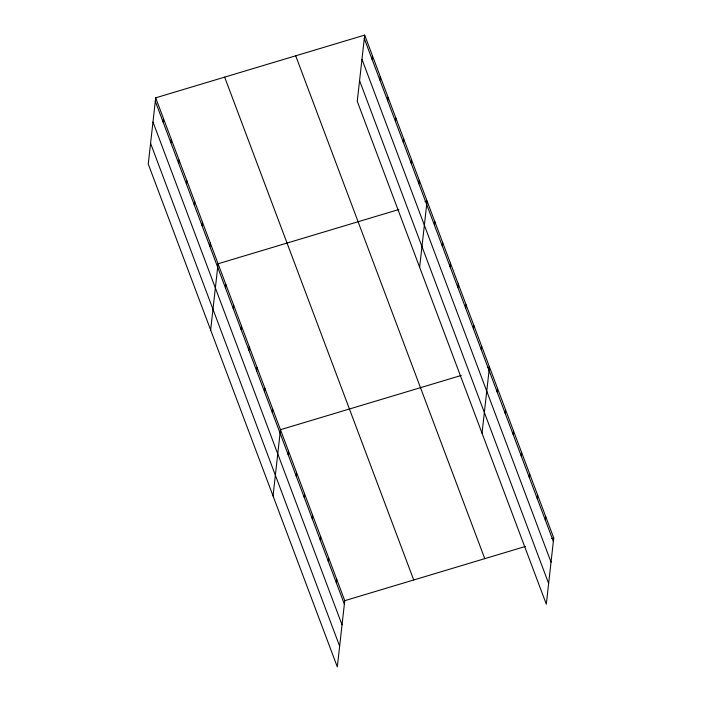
<?xml version="1.0" encoding="UTF-8"?>
<svg xmlns="http://www.w3.org/2000/svg" width="702" height="702" viewBox="0 0 702 702"><rect width="100%" height="100%" fill="white"/><g stroke="black" fill="none" stroke-linecap="round" stroke-linejoin="round"><path stroke-width="1.05" d="M155.686 97.824L148.254 164.049L337.32 666.9L344.752 600.675L155.686 97.824L364.68 35.1L553.746 537.951L546.314 604.176L357.248 101.325L364.68 35.1M163.092 122.043L163.487 118.568M170.893 142.787L171.279 139.312M178.694 163.522L179.08 160.047M186.495 184.266L186.881 180.791M194.287 205.01L194.682 201.535M202.088 225.754L202.483 222.28M209.889 246.499L210.275 243.024M210.653 329.993L218.076 263.768L398.859 209.512M225.482 287.978L225.877 284.503M233.283 308.722L233.678 305.247M241.084 329.466L241.47 325.991M248.885 350.21L249.271 346.735M256.678 370.954L257.072 367.479M264.478 391.698L264.873 388.224M272.279 412.434L272.666 408.959M273.043 495.928L280.467 429.703L461.249 375.447M288.118 454.554L288.504 451.079M296.147 475.921L296.542 472.446M304.185 497.297L304.571 493.822M312.223 518.664L312.609 515.189M372.086 59.319L372.472 55.844M320.252 540.031L320.647 536.565M379.887 80.063L380.273 76.588M328.29 561.407L328.676 557.932M387.688 100.798L388.074 97.324M336.328 582.774L336.714 579.299M395.48 121.543L395.875 118.068M403.281 142.287L403.676 138.812M411.082 163.031L411.469 159.556M418.883 183.775L419.269 180.3M419.638 267.269L427.07 201.044L424.982 201.667M434.477 225.254L434.871 221.779M442.278 245.998L442.664 242.523M450.079 266.742L450.465 263.268M457.879 287.487L458.266 284.012M465.672 308.231L466.067 304.756M473.473 328.975L473.859 325.5M481.274 349.71L481.66 346.235M482.028 433.204L489.461 366.979L487.372 367.611M497.104 391.83L497.499 388.355M505.142 413.197L505.528 409.722M513.18 434.573L513.566 431.098M521.209 455.94L521.604 452.465M529.247 477.316L529.641 473.841M537.284 498.683L537.671 495.208M545.322 520.05L545.708 516.584M344.752 600.675L525.526 546.419M551.649 538.574L553.746 537.951M364.285 38.575L553.351 541.426M361.969 59.284L551.035 562.135M359.573 80.616L548.639 583.467M295.709 55.8L484.775 558.652M224.649 77.123L413.715 579.975M155.3 101.299L344.357 604.15M152.975 122.008L342.041 624.859M150.579 143.34L339.645 646.191"/></g></svg>
